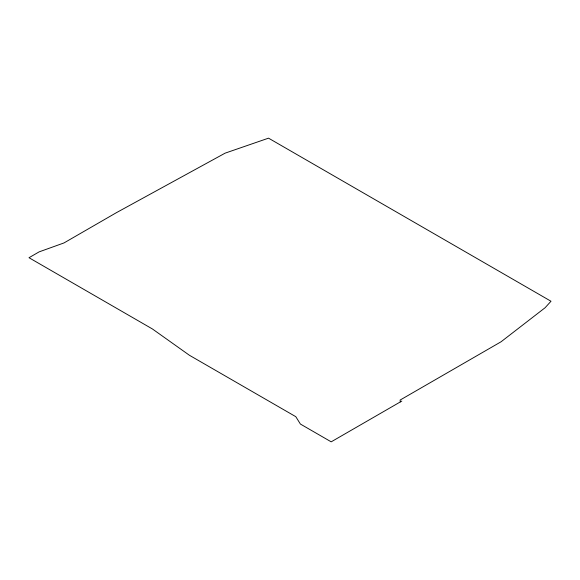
<?xml version="1.0" encoding="UTF-8"?>
<svg xmlns="http://www.w3.org/2000/svg" width="580" height="580" viewBox="0 0 580 580"><rect width="100%" height="100%" fill="white"/><g stroke="black" fill="none" stroke-linecap="round" stroke-linejoin="round"><path stroke-width="0.87" d="M401.81 401.063L331.195 441.837L300.411 424.06L295.793 416.679L189.413 355.264L152.438 328.983L29 257.716L39.106 251.88L63.996 242.933L116.283 212.744L225.127 153.149L268.533 138.163L551 301.245L545.077 307.755L501.084 341.765L400.091 400.07L400.345 401.911"/></g></svg>
